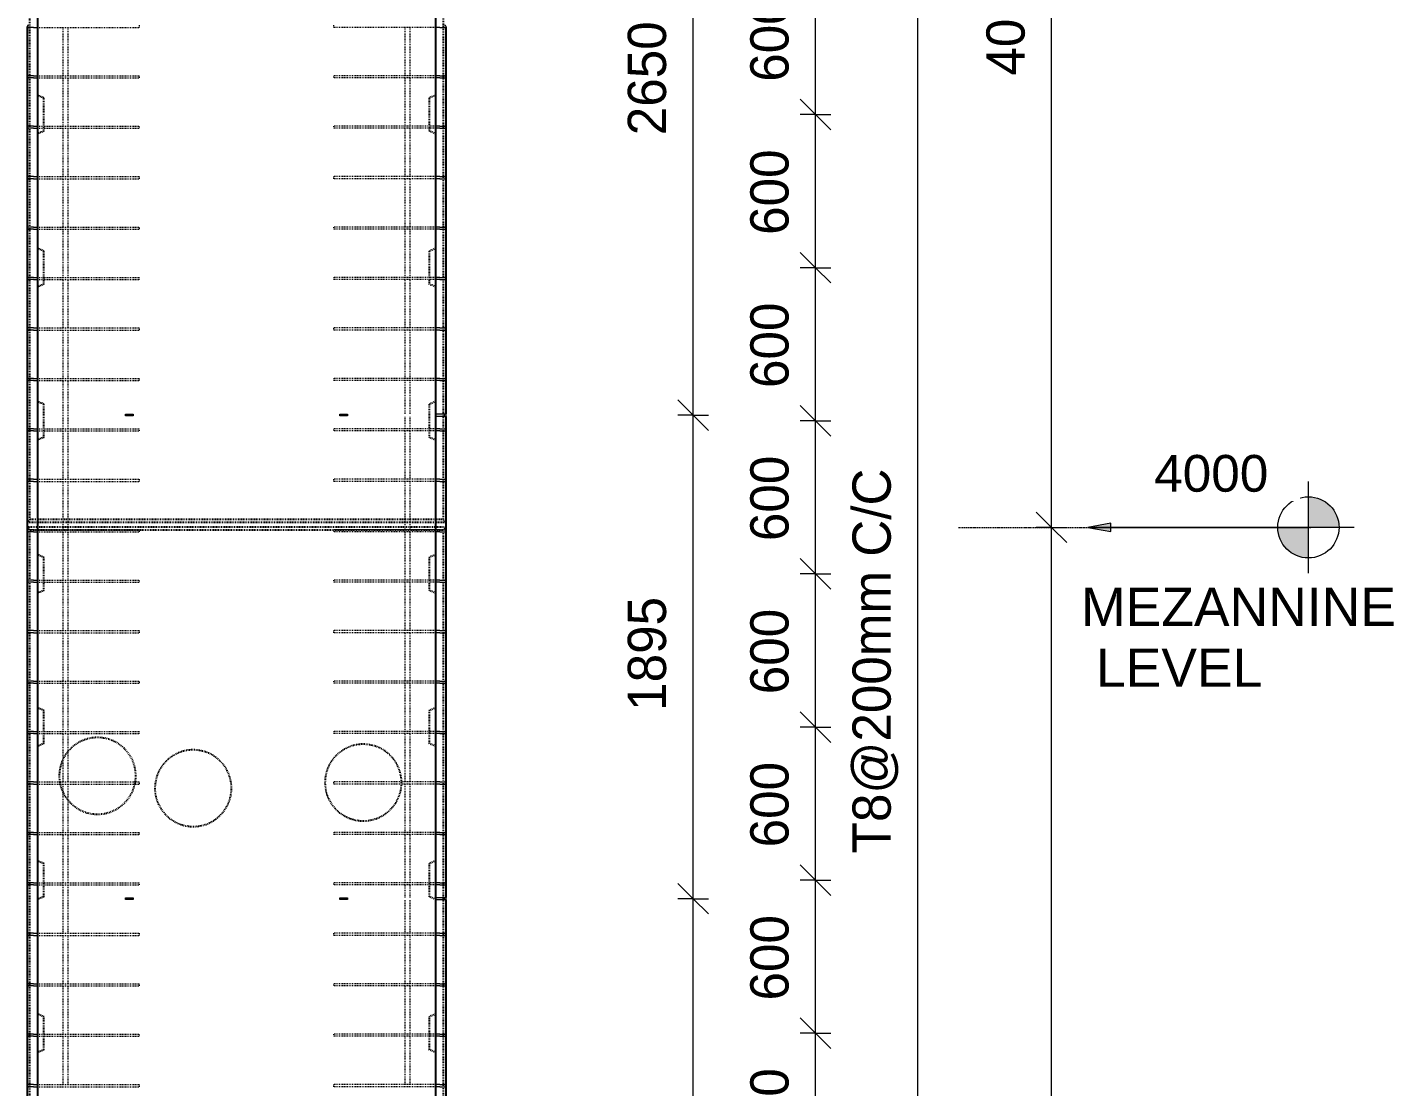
# Model space of a CAD drawing. Header units: millimetres. Extents: x -15095 to 3194, y -2416 to 13287.
# Drawn here: x -8365 to -3012, y 1468 to 5619 of the extents above; entities that cross this region are included whole.
import ezdxf

# ---------------------------------------------------------------- set-up
doc = ezdxf.new("R2010")
doc.units = ezdxf.units.MM
doc.linetypes.add('Dash', pattern=[6.36, 3.18, -3.18])
doc.linetypes.add('Hidden', pattern=[7.14, 4.76, -2.38])
for name, color, linetype, lineweight in [('A-ANNO-DIMS', 211, 'Continuous', 9), ('A-ANNO-DIMS-60', 211, 'Continuous', 9), ('A-DETL-HDLN', 90, 'Hidden', 18), ('A-GENM', 13, 'Continuous', 18), ('A-WALL', 113, 'Continuous', 25), ('A-WALL-HDLN', 110, 'Dash', 25), ('G-ANNO-DIMS', 111, 'Continuous', 9), ('G-ANNO-TEXT', 231, 'Continuous', 9), ('S-RBAR', 171, 'Continuous', 18)]:
    doc.layers.add(name, color=color, linetype=linetype, lineweight=lineweight)
doc.styles.add('Arial_1', font='arial.ttf', dxfattribs={"height": 150})
doc.styles.add('Arial_2', font='arial.ttf', dxfattribs={"height": 144})
doc.styles.add('Nirmala UI Semilight', font='NirmalaS.ttf', dxfattribs={"height": 150})
doc.dimstyles.new('Arrow_Filled_-_2_5_NI_UI', dxfattribs={"dimscale": 304.8, "dimtxt": 157.104592, "dimasz": 0.393701, "dimexe": 0.19685, "dimexo": 0.0625, "dimgap": 0.19685, "dimtad": 1, "dimdec": 0, "dimzin": 0, "dimdsep": 46, "dimtxsty": 'Nirmala UI Semilight', "dimblk1": 'OBLIQUE', "dimblk2": 'OBLIQUE', "dimsah": 1, "dimcen": 0.09, "dimazin": 0, "dimtfac": 1, "dimtdec": 4, "dimtix": 1, "dimtmove": 0, "dimatfit": 3, "dimfxl": 0.19685, "dimfxlon": 1, "dimtvp": 1, "dimtolj": 1, "dimtzin": 0, "dimarcsym": 2})

# ---------------------------------------------------------------- blocks, each defined once
blk = doc.blocks.new('RR spread anchor face based - RR-SA-1_4-160-1726851-Elevation Front')
at = {"layer": 'A-GENM'}
for p, q in [((-7980.4, 6753), (-7977.9, 6753)), ((-7980.4, 6747), (-7980.4, 6753)), ((-7977.9, 6747), (-7980.4, 6747)), ((-7977.9, 6753), (-7952.9, 6753)), ((-7977.9, 6753), (-7977.9, 6747)), ((-7952.9, 6747), (-7977.9, 6747)), ((-7952.9, 6753), (-7950.4, 6753)), ((-7952.9, 6753), (-7952.9, 6747)), ((-7950.4, 6747), (-7952.9, 6747)), ((-7950.4, 6753), (-7950.4, 6747))]:
    blk.add_line(p, q, dxfattribs=at)
blk = doc.blocks.new('RR spread anchor face based - RR-SA-2_5-200-1726821-Elevation Front')
at = {"layer": 'A-GENM'}
for p, q in [((-6765.4, 6755), (-6730.4, 6755)), ((-6730.4, 6755), (-6725.4, 6755)), ((-6730.4, 6745), (-6730.4, 6755)), ((-6725.4, 6755), (-6725.4, 6745)), ((-6730.4, 6745), (-6765.4, 6745)), ((-6725.4, 6745), (-6730.4, 6745))]:
    blk.add_line(p, q, dxfattribs=at)
blk = doc.blocks.new('DIMBLOCK58-Elevation Front')
at = {"layer": 'A-ANNO-DIMS-60'}
for p, q in [((-5757, 2205), (-5817, 2265)), ((-5757, 2205), (-5817, 2205)), ((-5757, -445), (-5757, 2205)), ((-5757, 2205), (-5697, 2145)), ((-5757, 2205), (-5697, 2205)), ((-5757, -445), (-5817, -385)), ((-5757, -445), (-5817, -445)), ((-5757, -445), (-5697, -505)), ((-5757, -445), (-5697, -445))]:
    blk.add_line(p, q, dxfattribs=at)
at = {"layer": 'A-ANNO-DIMS-60', "color": 0, "insert": (-6012.7, 651.5), "char_height": 150, "width": 548.438, "attachment_point": 1, "rotation": 90, "line_spacing_factor": 1.142579, "style": 'Nirmala UI Semilight'}
blk.add_mtext('2650', dxfattribs=at)
blk = doc.blocks.new('_Oblique')
at = {"color": 0, "linetype": 'ByBlock', "lineweight": -2}
blk.add_line((-0.5, -0.5), (0.5, 0.5), dxfattribs=at)
blk = doc.blocks.new('DIMBLOCK59-Elevation Front')
at = {"layer": 'A-ANNO-DIMS-60'}
for p, q in [((-5757, 4100), (-5817, 4160)), ((-5757, 4100), (-5817, 4100)), ((-5757, 2205), (-5757, 4100)), ((-5757, 4100), (-5697, 4040)), ((-5757, 4100), (-5697, 4100)), ((-5757, 2205), (-5817, 2265)), ((-5757, 2205), (-5817, 2205)), ((-5757, 2205), (-5697, 2145)), ((-5757, 2205), (-5697, 2205))]:
    blk.add_line(p, q, dxfattribs=at)
at = {"layer": 'A-ANNO-DIMS-60', "color": 0, "insert": (-6012.7, 2941.1), "char_height": 150, "width": 507.305, "attachment_point": 1, "rotation": 90, "line_spacing_factor": 1.142579, "style": 'Nirmala UI Semilight'}
blk.add_mtext('1895', dxfattribs=at)
blk = doc.blocks.new('DIMBLOCK60-Elevation Front')
at = {"layer": 'A-ANNO-DIMS-60'}
for p, q in [((-5757, 6750), (-5817, 6810)), ((-5757, 6750), (-5817, 6750)), ((-5757, 4100), (-5757, 6750)), ((-5757, 6750), (-5697, 6690)), ((-5757, 6750), (-5697, 6750)), ((-5757, 4100), (-5817, 4160)), ((-5757, 4100), (-5817, 4100)), ((-5757, 4100), (-5697, 4040)), ((-5757, 4100), (-5697, 4100))]:
    blk.add_line(p, q, dxfattribs=at)
at = {"layer": 'A-ANNO-DIMS-60', "color": 0, "insert": (-6012.7, 5196.5), "char_height": 150, "width": 548.438, "attachment_point": 1, "rotation": 90, "line_spacing_factor": 1.142579, "style": 'Nirmala UI Semilight'}
blk.add_mtext('2650', dxfattribs=at)
blk = doc.blocks.new('DIMBLOCK67-Elevation Front')
at = {"layer": 'A-ANNO-DIMS-60'}
for p, q in [((-5277, 1677.5), (-5337, 1737.5)), ((-5277, 1677.5), (-5337, 1677.5)), ((-5277, 1077.5), (-5277, 1677.5)), ((-5277, 1677.5), (-5217, 1617.5)), ((-5277, 1677.5), (-5217, 1677.5)), ((-5277, 1077.5), (-5337, 1137.5)), ((-5277, 1077.5), (-5337, 1077.5)), ((-5277, 1077.5), (-5217, 1017.5)), ((-5277, 1077.5), (-5217, 1077.5))]:
    blk.add_line(p, q, dxfattribs=at)
at = {"layer": 'A-ANNO-DIMS-60', "color": 0, "insert": (-5532.7, 1206.1), "char_height": 150, "width": 411.328, "attachment_point": 1, "rotation": 90, "line_spacing_factor": 1.142579, "style": 'Nirmala UI Semilight'}
blk.add_mtext('600', dxfattribs=at)
blk = doc.blocks.new('DIMBLOCK68-Elevation Front')
at = {"layer": 'A-ANNO-DIMS-60'}
for p, q in [((-5277, 2277.5), (-5337, 2337.5)), ((-5277, 2277.5), (-5337, 2277.5)), ((-5277, 1677.5), (-5277, 2277.5)), ((-5277, 2277.5), (-5217, 2217.5)), ((-5277, 2277.5), (-5217, 2277.5)), ((-5277, 1677.5), (-5337, 1737.5)), ((-5277, 1677.5), (-5337, 1677.5)), ((-5277, 1677.5), (-5217, 1617.5)), ((-5277, 1677.5), (-5217, 1677.5))]:
    blk.add_line(p, q, dxfattribs=at)
at = {"layer": 'A-ANNO-DIMS-60', "color": 0, "insert": (-5532.7, 1806.1), "char_height": 150, "width": 411.328, "attachment_point": 1, "rotation": 90, "line_spacing_factor": 1.142579, "style": 'Nirmala UI Semilight'}
blk.add_mtext('600', dxfattribs=at)
blk = doc.blocks.new('DIMBLOCK69-Elevation Front')
at = {"layer": 'A-ANNO-DIMS-60'}
for p, q in [((-5277, 2877.5), (-5337, 2937.5)), ((-5277, 2877.5), (-5337, 2877.5)), ((-5277, 2277.5), (-5277, 2877.5)), ((-5277, 2877.5), (-5217, 2817.5)), ((-5277, 2877.5), (-5217, 2877.5)), ((-5277, 2277.5), (-5337, 2337.5)), ((-5277, 2277.5), (-5337, 2277.5)), ((-5277, 2277.5), (-5217, 2217.5)), ((-5277, 2277.5), (-5217, 2277.5))]:
    blk.add_line(p, q, dxfattribs=at)
at = {"layer": 'A-ANNO-DIMS-60', "color": 0, "insert": (-5532.7, 2406.1), "char_height": 150, "width": 411.328, "attachment_point": 1, "rotation": 90, "line_spacing_factor": 1.142579, "style": 'Nirmala UI Semilight'}
blk.add_mtext('600', dxfattribs=at)
blk = doc.blocks.new('DIMBLOCK70-Elevation Front')
at = {"layer": 'A-ANNO-DIMS-60'}
for p, q in [((-5277, 3477.5), (-5337, 3537.5)), ((-5277, 3477.5), (-5337, 3477.5)), ((-5277, 2877.5), (-5277, 3477.5)), ((-5277, 3477.5), (-5217, 3417.5)), ((-5277, 3477.5), (-5217, 3477.5)), ((-5277, 2877.5), (-5337, 2937.5)), ((-5277, 2877.5), (-5337, 2877.5)), ((-5277, 2877.5), (-5217, 2817.5)), ((-5277, 2877.5), (-5217, 2877.5))]:
    blk.add_line(p, q, dxfattribs=at)
at = {"layer": 'A-ANNO-DIMS-60', "color": 0, "insert": (-5532.7, 3006.1), "char_height": 150, "width": 411.328, "attachment_point": 1, "rotation": 90, "line_spacing_factor": 1.142579, "style": 'Nirmala UI Semilight'}
blk.add_mtext('600', dxfattribs=at)
blk = doc.blocks.new('DIMBLOCK71-Elevation Front')
at = {"layer": 'A-ANNO-DIMS-60'}
for p, q in [((-5277, 4077.5), (-5337, 4137.5)), ((-5277, 4077.5), (-5337, 4077.5)), ((-5277, 3477.5), (-5277, 4077.5)), ((-5277, 4077.5), (-5217, 4017.5)), ((-5277, 4077.5), (-5217, 4077.5)), ((-5277, 3477.5), (-5337, 3537.5)), ((-5277, 3477.5), (-5337, 3477.5)), ((-5277, 3477.5), (-5217, 3417.5)), ((-5277, 3477.5), (-5217, 3477.5))]:
    blk.add_line(p, q, dxfattribs=at)
at = {"layer": 'A-ANNO-DIMS-60', "color": 0, "insert": (-5532.7, 3606.1), "char_height": 150, "width": 411.328, "attachment_point": 1, "rotation": 90, "line_spacing_factor": 1.142579, "style": 'Nirmala UI Semilight'}
blk.add_mtext('600', dxfattribs=at)
blk = doc.blocks.new('DIMBLOCK72-Elevation Front')
at = {"layer": 'A-ANNO-DIMS-60'}
for p, q in [((-5277, 4677.5), (-5337, 4737.5)), ((-5277, 4677.5), (-5337, 4677.5)), ((-5277, 4077.5), (-5277, 4677.5)), ((-5277, 4677.5), (-5217, 4617.5)), ((-5277, 4677.5), (-5217, 4677.5)), ((-5277, 4077.5), (-5337, 4137.5)), ((-5277, 4077.5), (-5337, 4077.5)), ((-5277, 4077.5), (-5217, 4017.5)), ((-5277, 4077.5), (-5217, 4077.5))]:
    blk.add_line(p, q, dxfattribs=at)
at = {"layer": 'A-ANNO-DIMS-60', "color": 0, "insert": (-5532.7, 4206.1), "char_height": 150, "width": 411.328, "attachment_point": 1, "rotation": 90, "line_spacing_factor": 1.142579, "style": 'Nirmala UI Semilight'}
blk.add_mtext('600', dxfattribs=at)
blk = doc.blocks.new('DIMBLOCK73-Elevation Front')
at = {"layer": 'A-ANNO-DIMS-60'}
for p, q in [((-5277, 5277.5), (-5337, 5337.5)), ((-5277, 5277.5), (-5337, 5277.5)), ((-5277, 4677.5), (-5277, 5277.5)), ((-5277, 5277.5), (-5217, 5217.5)), ((-5277, 5277.5), (-5217, 5277.5)), ((-5277, 4677.5), (-5337, 4737.5)), ((-5277, 4677.5), (-5337, 4677.5)), ((-5277, 4677.5), (-5217, 4617.5)), ((-5277, 4677.5), (-5217, 4677.5))]:
    blk.add_line(p, q, dxfattribs=at)
at = {"layer": 'A-ANNO-DIMS-60', "color": 0, "insert": (-5532.7, 4806.1), "char_height": 150, "width": 411.328, "attachment_point": 1, "rotation": 90, "line_spacing_factor": 1.142579, "style": 'Nirmala UI Semilight'}
blk.add_mtext('600', dxfattribs=at)
blk = doc.blocks.new('DIMBLOCK74-Elevation Front')
at = {"layer": 'A-ANNO-DIMS-60'}
for p, q in [((-5277, 5877.5), (-5337, 5937.5)), ((-5277, 5877.5), (-5337, 5877.5)), ((-5277, 5277.5), (-5277, 5877.5)), ((-5277, 5877.5), (-5217, 5817.5)), ((-5277, 5877.5), (-5217, 5877.5)), ((-5277, 5277.5), (-5337, 5337.5)), ((-5277, 5277.5), (-5337, 5277.5)), ((-5277, 5277.5), (-5217, 5217.5)), ((-5277, 5277.5), (-5217, 5277.5))]:
    blk.add_line(p, q, dxfattribs=at)
at = {"layer": 'A-ANNO-DIMS-60', "color": 0, "insert": (-5532.7, 5406.1), "char_height": 150, "width": 411.328, "attachment_point": 1, "rotation": 90, "line_spacing_factor": 1.142579, "style": 'Nirmala UI Semilight'}
blk.add_mtext('600', dxfattribs=at)
blk = doc.blocks.new('DIMBLOCK80-Elevation Front')
at = {"layer": 'A-ANNO-DIMS-60'}
for p, q in [((-4876.6, 7600), (-4936.6, 7660)), ((-4876.6, 7600), (-4936.6, 7600)), ((-4876.6, -1295), (-4876.6, 7600)), ((-4876.6, 7600), (-4816.6, 7540)), ((-4876.6, 7600), (-4816.6, 7600)), ((-4876.6, -1295), (-4936.6, -1235)), ((-4876.6, -1295), (-4936.6, -1295)), ((-4876.6, -1295), (-4816.6, -1355)), ((-4876.6, -1295), (-4816.6, -1295))]:
    blk.add_line(p, q, dxfattribs=at)
at = {"layer": 'A-ANNO-DIMS-60', "color": 0, "insert": (-5132.3, 2382.7), "char_height": 150, "width": 1847.55, "attachment_point": 1, "rotation": 90, "line_spacing_factor": 1.142579, "style": 'Nirmala UI Semilight'}
blk.add_mtext('T8@200mm C/C', dxfattribs=at)
blk = doc.blocks.new('Spot Elevations - M_Spot Elevation - Target Filled-10609-Elevation Front')
at = {"layer": 'G-ANNO-DIMS'}
h = blk.add_hatch(color=256, dxfattribs=at)
edge = h.paths.add_edge_path()
edge.add_line((-3510.2, -1540), (-3390.2, -1540))
edge.add_arc((-3510.2, -1540), 120, 0, 90)
edge.add_line((-3510.2, -1420), (-3510.2, -1540))
h = blk.add_hatch(color=256, dxfattribs=at)
edge = h.paths.add_edge_path()
edge.add_line((-3510.2, -1540), (-3630.2, -1540))
edge.add_arc((-3510.2, -1540), 120, 180, 270)
edge.add_line((-3510.2, -1660), (-3510.2, -1540))
for p, q in [((-3510.2, -1720), (-3510.2, -1360)), ((-3330.2, -1540), (-4350.2, -1540))]:
    blk.add_line(p, q, dxfattribs=at)
blk.add_circle((-3510.2, -1540), 120, dxfattribs=at)
blk = doc.blocks.new('DIMBLOCK87-Elevation Front')
at = {"layer": 'A-ANNO-DIMS-60'}
for p, q in [((-4351.9, 3660), (-4411.9, 3720)), ((-4351.9, 3660), (-4411.9, 3660)), ((-4351.9, -1395), (-4351.9, 3660)), ((-4351.9, 3660), (-4291.9, 3600)), ((-4351.9, 3660), (-4291.9, 3660)), ((-4351.9, -1395), (-4411.9, -1335)), ((-4351.9, -1395), (-4411.9, -1395)), ((-4351.9, -1395), (-4291.9, -1455)), ((-4351.9, -1395), (-4291.9, -1395))]:
    blk.add_line(p, q, dxfattribs=at)
at = {"layer": 'A-ANNO-DIMS-60', "color": 0, "insert": (-4607.6, 904), "char_height": 150, "width": 548.438, "attachment_point": 1, "rotation": 90, "line_spacing_factor": 1.142579, "style": 'Nirmala UI Semilight'}
blk.add_mtext('5055', dxfattribs=at)
blk = doc.blocks.new('DIMBLOCK88-Elevation Front')
at = {"layer": 'A-ANNO-DIMS-60'}
for p, q in [((-4351.9, 7660), (-4411.9, 7720)), ((-4351.9, 7660), (-4411.9, 7660)), ((-4351.9, 3660), (-4351.9, 7660)), ((-4351.9, 7660), (-4291.9, 7600)), ((-4351.9, 7660), (-4291.9, 7660)), ((-4351.9, 3660), (-4411.9, 3720)), ((-4351.9, 3660), (-4411.9, 3660)), ((-4351.9, 3660), (-4291.9, 3600)), ((-4351.9, 3660), (-4291.9, 3660))]:
    blk.add_line(p, q, dxfattribs=at)
at = {"layer": 'A-ANNO-DIMS-60', "color": 0, "insert": (-4607.6, 5430.1), "char_height": 150, "width": 551.866, "attachment_point": 1, "rotation": 90, "line_spacing_factor": 1.142579, "style": 'Nirmala UI Semilight'}
blk.add_mtext('4000', dxfattribs=at)

msp = doc.modelspace()

# ---------------------------------------------------------------- hatches: boundary and pattern name
at = {"layer": 'G-ANNO-DIMS'}
msp.add_hatch(color=256, dxfattribs=at).paths.add_polyline_path([(-4209.6, 3660), (-4119.6, 3644.1), (-4119.6, 3675.9)])

# ---------------------------------------------------------------- linework, layer by layer
at = {"layer": 'A-DETL-HDLN'}
msp.add_line((-4716.6, 3660), (-3336.6, 3660), dxfattribs=at)
at = {"layer": 'A-WALL'}
for p, q in [((-8325.4, 7060), (-8325.4, -1395)), ((-6765.4, -1395), (-6765.4, 7060)), ((-8365.4, 5426), (-8365.4, 5623)), ((-6725.4, 5623), (-6725.4, 5426)), ((-8365.4, 5228.4), (-8365.4, 5425.3)), ((-6725.4, 5425.3), (-6725.4, 5228.4)), ((-8365.4, 5030.7), (-8365.4, 5227.6)), ((-6725.4, 5227.6), (-6725.4, 5030.7)), ((-8365.4, 4833), (-8365.4, 5030)), ((-6725.4, 5030), (-6725.4, 4833)), ((-8365.4, 4635.4), (-8365.4, 4832.3)), ((-6725.4, 4832.3), (-6725.4, 4635.4)), ((-8365.4, 4437.7), (-8365.4, 4634.6)), ((-6725.4, 4634.6), (-6725.4, 4437.7)), ((-8365.4, 4240), (-8365.4, 4437)), ((-6725.4, 4437), (-6725.4, 4240)), ((-8365.4, 4042.4), (-8365.4, 4239.3)), ((-6725.4, 4239.3), (-6725.4, 4105)), ((-6725.4, 4095), (-6725.4, 4042.4)), ((-8365.4, 3844.7), (-8365.4, 4041.6)), ((-6725.4, 4041.6), (-6725.4, 3844.7)), ((-8365.4, 3647), (-8365.4, 3844)), ((-6725.4, 3844), (-6725.4, 3647)), ((-8365.4, 3449.4), (-8365.4, 3646.3)), ((-6725.4, 3646.3), (-6725.4, 3449.4)), ((-8365.4, 3251.7), (-8365.4, 3448.6)), ((-6725.4, 3448.6), (-6725.4, 3251.7)), ((-8365.4, 3054), (-8365.4, 3251)), ((-6725.4, 3251), (-6725.4, 3054)), ((-8365.4, 2856.4), (-8365.4, 3053.3)), ((-6725.4, 3053.3), (-6725.4, 2856.4)), ((-8365.4, 2658.7), (-8365.4, 2855.6)), ((-6725.4, 2855.6), (-6725.4, 2658.7)), ((-8365.4, 2461), (-8365.4, 2658)), ((-6725.4, 2658), (-6725.4, 2461)), ((-8365.4, 2263.4), (-8365.4, 2460.3)), ((-6725.4, 2460.3), (-6725.4, 2263.4)), ((-8365.4, 2065.7), (-8365.4, 2262.6)), ((-6725.4, 2262.6), (-6725.4, 2210)), ((-6725.4, 2200), (-6725.4, 2065.7)), ((-8365.4, 1868), (-8365.4, 2065)), ((-6725.4, 2065), (-6725.4, 1868)), ((-8365.4, 1670.4), (-8365.4, 1867.3)), ((-6725.4, 1867.3), (-6725.4, 1670.4)), ((-8365.4, 1472.7), (-8365.4, 1669.6)), ((-6725.4, 1669.6), (-6725.4, 1472.7)), ((-8365.4, 1275), (-8365.4, 1472)), ((-6725.4, 1472), (-6725.4, 1275))]:
    msp.add_line(p, q, dxfattribs=at)
at = {"layer": 'A-WALL-HDLN'}
for p, q in [((-8355.4, 3690.4), (-8355.4, 7660)), ((-6735.4, 7660), (-6735.4, 3690.4)), ((-8300.4, 5342.5), (-8325.4, 5352.5)), ((-8300.4, 5212.5), (-8300.4, 5342.5)), ((-6765.4, 5352.5), (-6790.4, 5342.5)), ((-6790.4, 5342.5), (-6790.4, 5212.5)), ((-8300.4, 5212.5), (-8325.4, 5202.5)), ((-6765.4, 5202.5), (-6790.4, 5212.5)), ((-8300.4, 4742.5), (-8325.4, 4752.5)), ((-8300.4, 4612.5), (-8300.4, 4742.5)), ((-6765.4, 4752.5), (-6790.4, 4742.5)), ((-6790.4, 4742.5), (-6790.4, 4612.5)), ((-8300.4, 4612.5), (-8325.4, 4602.5)), ((-6765.4, 4602.5), (-6790.4, 4612.5)), ((-8300.4, 4142.5), (-8325.4, 4152.5)), ((-8300.4, 4012.5), (-8300.4, 4142.5)), ((-6765.4, 4152.5), (-6790.4, 4142.5)), ((-6790.4, 4142.5), (-6790.4, 4012.5)), ((-8300.4, 4012.5), (-8325.4, 4002.5)), ((-6765.4, 4002.5), (-6790.4, 4012.5)), ((-8365.4, 3680.4), (-8355.4, 3690.4)), ((-8365.4, 3680.4), (-6725.4, 3680.4)), ((-8355.4, 3650.4), (-8365.4, 3660.4)), ((-6725.4, 3660.4), (-8365.4, 3660.4)), ((-6735.4, 3690.4), (-8355.4, 3690.4)), ((-8355.4, -1395), (-8355.4, 3650.4)), ((-8355.4, 3650.4), (-6735.4, 3650.4)), ((-6735.4, 3690.4), (-6725.4, 3680.4)), ((-6725.4, 3660.4), (-6735.4, 3650.4)), ((-6735.4, 3650.4), (-6735.4, -1395)), ((-8300.4, 3542.5), (-8325.4, 3552.5)), ((-8300.4, 3412.5), (-8300.4, 3542.5)), ((-6765.4, 3552.5), (-6790.4, 3542.5)), ((-6790.4, 3542.5), (-6790.4, 3412.5)), ((-8300.4, 3412.5), (-8325.4, 3402.5)), ((-6765.4, 3402.5), (-6790.4, 3412.5)), ((-8300.4, 2942.5), (-8325.4, 2952.5)), ((-6765.4, 2952.5), (-6790.4, 2942.5)), ((-8300.4, 2812.5), (-8300.4, 2942.5)), ((-6790.4, 2942.5), (-6790.4, 2812.5)), ((-8300.4, 2812.5), (-8325.4, 2802.5)), ((-6765.4, 2802.5), (-6790.4, 2812.5)), ((-8300.4, 2342.5), (-8325.4, 2352.5)), ((-8300.4, 2212.5), (-8300.4, 2342.5)), ((-6765.4, 2352.5), (-6790.4, 2342.5)), ((-6790.4, 2342.5), (-6790.4, 2212.5)), ((-8300.4, 2212.5), (-8325.4, 2202.5)), ((-6765.4, 2202.5), (-6790.4, 2212.5)), ((-8300.4, 1742.5), (-8325.4, 1752.5)), ((-8300.4, 1612.5), (-8300.4, 1742.5)), ((-6765.4, 1752.5), (-6790.4, 1742.5)), ((-6790.4, 1742.5), (-6790.4, 1612.5)), ((-8300.4, 1612.5), (-8325.4, 1602.5)), ((-6765.4, 1602.5), (-6790.4, 1612.5))]:
    msp.add_line(p, q, dxfattribs=at)
for centre, start, end in [((-8090.4, 2686.3), 0, 155.1163), ((-7715.4, 2637.8), 0, 180), ((-7049.1, 2660), 0, 180), ((-8090.4, 2686.3), 155.2156, 180), ((-8090.4, 2686.3), 180, 204.7844), ((-8090.4, 2686.3), 204.8837, 0), ((-7715.4, 2637.8), 180, 0), ((-7049.1, 2660), 180, 0)]:
    msp.add_arc(centre, 150, start, end, dxfattribs=at)
at = {"layer": 'G-ANNO-DIMS'}
for p, q in [((-4119.6, 3675.9), (-4209.6, 3660)), ((-4209.6, 3660), (-4119.6, 3644.1)), ((-4209.6, 3660), (-3869.7, 3660)), ((-4119.6, 3644.1), (-4119.6, 3675.9)), ((-3869.7, 3660), (-3345.9, 3660))]:
    msp.add_line(p, q, dxfattribs=at)
at = {"layer": 'S-RBAR', "linetype": 'Dash'}
for p, q in [((-7925.4, 5619.3), (-7925.4, 5627.3)), ((-7165.4, 5627.3), (-7165.4, 5619.3)), ((-8325.4, 5619.3), (-7925.4, 5619.3)), ((-8225.4, 5429.7), (-8225.4, 5619.3)), ((-8205.4, 5429.7), (-8205.4, 5619.3)), ((-6765.5, 5619.3), (-7165.4, 5619.3)), ((-6885.4, 5429.7), (-6885.4, 5619.3)), ((-6865.4, 5429.7), (-6865.4, 5619.3)), ((-8325.4, 5429.7), (-7925.4, 5429.7)), ((-8325.4, 5421.7), (-7925.4, 5421.7)), ((-8225.4, 5232), (-8225.4, 5421.7)), ((-8205.4, 5232), (-8205.4, 5421.7)), ((-7925.4, 5421.7), (-7925.4, 5429.7)), ((-6765.5, 5429.7), (-7165.4, 5429.7)), ((-7165.4, 5429.7), (-7165.4, 5421.7)), ((-6765.5, 5421.7), (-7165.4, 5421.7)), ((-6885.4, 5232), (-6885.4, 5421.7)), ((-6865.4, 5232), (-6865.4, 5421.7)), ((-8325.4, 5232), (-7925.4, 5232)), ((-8325.4, 5224), (-7925.4, 5224)), ((-8225.4, 5034.3), (-8225.4, 5224)), ((-8205.4, 5034.3), (-8205.4, 5224)), ((-7925.4, 5224), (-7925.4, 5232)), ((-6765.5, 5232), (-7165.4, 5232)), ((-7165.4, 5232), (-7165.4, 5224)), ((-6765.5, 5224), (-7165.4, 5224)), ((-6885.4, 5034.3), (-6885.4, 5224)), ((-6865.4, 5034.3), (-6865.4, 5224)), ((-8325.4, 5034.3), (-7925.4, 5034.3)), ((-7925.4, 5026.3), (-7925.4, 5034.3)), ((-6765.5, 5034.3), (-7165.4, 5034.3)), ((-7165.4, 5034.3), (-7165.4, 5026.3)), ((-8325.4, 5026.3), (-7925.4, 5026.3)), ((-8225.4, 4836.7), (-8225.4, 5026.3)), ((-8205.4, 4836.7), (-8205.4, 5026.3)), ((-6765.5, 5026.3), (-7165.4, 5026.3)), ((-6885.4, 4836.7), (-6885.4, 5026.3)), ((-6865.4, 4836.7), (-6865.4, 5026.3)), ((-8325.4, 4836.7), (-7925.4, 4836.7)), ((-8325.4, 4828.7), (-7925.4, 4828.7)), ((-8225.4, 4639), (-8225.4, 4828.7)), ((-8205.4, 4639), (-8205.4, 4828.7)), ((-7925.4, 4828.7), (-7925.4, 4836.7)), ((-6765.5, 4836.7), (-7165.4, 4836.7)), ((-7165.4, 4836.7), (-7165.4, 4828.7)), ((-6765.5, 4828.7), (-7165.4, 4828.7)), ((-6885.4, 4639), (-6885.4, 4828.7)), ((-6865.4, 4639), (-6865.4, 4828.7)), ((-8325.4, 4639), (-7925.4, 4639)), ((-8325.4, 4631), (-7925.4, 4631)), ((-8225.4, 4441.3), (-8225.4, 4631)), ((-8205.4, 4441.3), (-8205.4, 4631)), ((-7925.4, 4631), (-7925.4, 4639)), ((-6765.5, 4639), (-7165.4, 4639)), ((-7165.4, 4639), (-7165.4, 4631)), ((-6765.5, 4631), (-7165.4, 4631)), ((-6885.4, 4441.3), (-6885.4, 4631)), ((-6865.4, 4441.3), (-6865.4, 4631)), ((-8325.4, 4441.3), (-7925.4, 4441.3)), ((-8325.4, 4433.3), (-7925.4, 4433.3)), ((-8225.4, 4243.7), (-8225.4, 4433.3)), ((-8205.4, 4243.7), (-8205.4, 4433.3)), ((-7925.4, 4433.3), (-7925.4, 4441.3)), ((-6765.5, 4441.3), (-7165.4, 4441.3)), ((-7165.4, 4441.3), (-7165.4, 4433.3)), ((-6765.5, 4433.3), (-7165.4, 4433.3)), ((-6885.4, 4243.7), (-6885.4, 4433.3)), ((-6865.4, 4243.7), (-6865.4, 4433.3)), ((-8325.4, 4243.7), (-7925.4, 4243.7)), ((-8325.4, 4235.7), (-7925.4, 4235.7)), ((-8225.4, 4046), (-8225.4, 4235.7)), ((-8205.4, 4046), (-8205.4, 4235.7)), ((-7925.4, 4235.7), (-7925.4, 4243.7)), ((-6765.5, 4243.7), (-7165.4, 4243.7)), ((-7165.4, 4243.7), (-7165.4, 4235.7)), ((-6765.5, 4235.7), (-7165.4, 4235.7)), ((-6885.4, 4105), (-6885.4, 4235.7)), ((-6865.4, 4105), (-6865.4, 4235.7)), ((-6885.4, 4046), (-6885.4, 4095)), ((-6865.4, 4046), (-6865.4, 4095)), ((-8325.4, 4046), (-7925.4, 4046)), ((-8325.4, 4038), (-7925.4, 4038)), ((-8225.4, 3848.3), (-8225.4, 4038)), ((-8205.4, 3848.3), (-8205.4, 4038)), ((-7925.4, 4038), (-7925.4, 4046)), ((-6765.5, 4046), (-7165.4, 4046)), ((-7165.4, 4046), (-7165.4, 4038)), ((-6765.5, 4038), (-7165.4, 4038)), ((-6885.4, 3848.3), (-6885.4, 4038)), ((-6865.4, 3848.3), (-6865.4, 4038)), ((-8325.4, 3848.3), (-7925.4, 3848.3)), ((-8325.4, 3840.3), (-7925.4, 3840.3)), ((-8225.4, 3650.7), (-8225.4, 3840.3)), ((-8205.4, 3650.7), (-8205.4, 3840.3)), ((-7925.4, 3840.3), (-7925.4, 3848.3)), ((-6765.5, 3848.3), (-7165.4, 3848.3)), ((-7165.4, 3848.3), (-7165.4, 3840.3)), ((-6765.5, 3840.3), (-7165.4, 3840.3)), ((-6885.4, 3650.7), (-6885.4, 3840.3)), ((-6865.4, 3650.7), (-6865.4, 3840.3)), ((-8325.4, 3650.7), (-7925.4, 3650.7)), ((-8325.4, 3642.7), (-7925.4, 3642.7)), ((-8225.4, 3453), (-8225.4, 3642.7)), ((-8205.4, 3453), (-8205.4, 3642.7)), ((-7925.4, 3642.7), (-7925.4, 3650.7)), ((-6765.5, 3650.7), (-7165.4, 3650.7)), ((-7165.4, 3650.7), (-7165.4, 3642.7)), ((-6765.5, 3642.7), (-7165.4, 3642.7)), ((-6885.4, 3453), (-6885.4, 3642.7)), ((-6865.4, 3453), (-6865.4, 3642.7)), ((-8325.4, 3453), (-7925.4, 3453)), ((-8325.4, 3445), (-7925.4, 3445)), ((-8225.4, 3255.3), (-8225.4, 3445)), ((-8205.4, 3255.3), (-8205.4, 3445)), ((-7925.4, 3445), (-7925.4, 3453)), ((-6765.5, 3453), (-7165.4, 3453)), ((-7165.4, 3453), (-7165.4, 3445)), ((-6765.5, 3445), (-7165.4, 3445)), ((-6885.4, 3255.3), (-6885.4, 3445)), ((-6865.4, 3255.3), (-6865.4, 3445)), ((-8325.4, 3255.3), (-7925.4, 3255.3)), ((-8325.4, 3247.3), (-7925.4, 3247.3)), ((-8225.4, 3057.7), (-8225.4, 3247.3)), ((-8205.4, 3057.7), (-8205.4, 3247.3)), ((-7925.4, 3247.3), (-7925.4, 3255.3)), ((-6765.5, 3255.3), (-7165.4, 3255.3)), ((-7165.4, 3255.3), (-7165.4, 3247.3)), ((-6765.5, 3247.3), (-7165.4, 3247.3)), ((-6885.4, 3057.7), (-6885.4, 3247.3)), ((-6865.4, 3057.7), (-6865.4, 3247.3)), ((-8325.4, 3057.7), (-7925.4, 3057.7)), ((-7925.4, 3049.7), (-7925.4, 3057.7)), ((-6765.5, 3057.7), (-7165.4, 3057.7)), ((-7165.4, 3057.7), (-7165.4, 3049.7)), ((-8325.4, 3049.7), (-7925.4, 3049.7)), ((-8225.4, 2860), (-8225.4, 3049.7)), ((-8205.4, 2860), (-8205.4, 3049.7)), ((-6765.5, 3049.7), (-7165.4, 3049.7)), ((-6885.4, 2860), (-6885.4, 3049.7)), ((-6865.4, 2860), (-6865.4, 3049.7)), ((-8325.4, 2860), (-7925.4, 2860)), ((-8325.4, 2852), (-7925.4, 2852)), ((-8225.4, 2662.3), (-8225.4, 2852)), ((-8205.4, 2662.3), (-8205.4, 2852)), ((-7925.4, 2852), (-7925.4, 2860)), ((-6765.5, 2860), (-7165.4, 2860)), ((-7165.4, 2860), (-7165.4, 2852)), ((-6765.5, 2852), (-7165.4, 2852)), ((-6885.4, 2662.3), (-6885.4, 2852)), ((-6865.4, 2662.3), (-6865.4, 2852)), ((-8325.4, 2662.3), (-7925.4, 2662.3)), ((-8325.4, 2654.3), (-7925.4, 2654.3)), ((-8225.4, 2464.7), (-8225.4, 2654.3)), ((-8205.4, 2464.7), (-8205.4, 2654.3)), ((-7925.4, 2654.3), (-7925.4, 2662.3)), ((-6765.5, 2662.3), (-7165.4, 2662.3)), ((-7165.4, 2662.3), (-7165.4, 2654.3)), ((-6765.5, 2654.3), (-7165.4, 2654.3)), ((-6885.4, 2464.7), (-6885.4, 2654.3)), ((-6865.4, 2464.7), (-6865.4, 2654.3)), ((-8325.4, 2464.7), (-7925.4, 2464.7)), ((-7925.4, 2456.7), (-7925.4, 2464.7)), ((-6765.5, 2464.7), (-7165.4, 2464.7)), ((-7165.4, 2464.7), (-7165.4, 2456.7)), ((-8325.4, 2456.7), (-7925.4, 2456.7)), ((-8225.4, 2267), (-8225.4, 2456.7)), ((-8205.4, 2267), (-8205.4, 2456.7)), ((-6765.5, 2456.7), (-7165.4, 2456.7)), ((-6885.4, 2267), (-6885.4, 2456.7)), ((-6865.4, 2267), (-6865.4, 2456.7)), ((-8325.4, 2267), (-7925.4, 2267)), ((-8325.4, 2259), (-7925.4, 2259)), ((-8225.4, 2069.3), (-8225.4, 2259)), ((-8205.4, 2069.3), (-8205.4, 2259)), ((-7925.4, 2259), (-7925.4, 2267)), ((-6765.5, 2267), (-7165.4, 2267)), ((-7165.4, 2267), (-7165.4, 2259)), ((-6765.5, 2259), (-7165.4, 2259)), ((-6885.4, 2210), (-6885.4, 2259)), ((-6865.4, 2210), (-6865.4, 2259)), ((-6885.4, 2069.3), (-6885.4, 2200)), ((-6865.4, 2069.3), (-6865.4, 2200)), ((-8325.4, 2069.3), (-7925.4, 2069.3)), ((-8325.4, 2061.3), (-7925.4, 2061.3)), ((-8225.4, 1871.7), (-8225.4, 2061.3)), ((-8205.4, 1871.7), (-8205.4, 2061.3)), ((-7925.4, 2061.3), (-7925.4, 2069.3)), ((-6765.5, 2069.3), (-7165.4, 2069.3)), ((-7165.4, 2069.3), (-7165.4, 2061.3)), ((-6765.5, 2061.3), (-7165.4, 2061.3)), ((-6885.4, 1871.7), (-6885.4, 2061.3)), ((-6865.4, 1871.7), (-6865.4, 2061.3)), ((-8325.4, 1871.7), (-7925.4, 1871.7)), ((-8325.4, 1863.7), (-7925.4, 1863.7)), ((-8225.4, 1674), (-8225.4, 1863.7)), ((-8205.4, 1674), (-8205.4, 1863.7)), ((-7925.4, 1863.7), (-7925.4, 1871.7)), ((-6765.5, 1871.7), (-7165.4, 1871.7)), ((-7165.4, 1871.7), (-7165.4, 1863.7)), ((-6765.5, 1863.7), (-7165.4, 1863.7)), ((-6885.4, 1674), (-6885.4, 1863.7)), ((-6865.4, 1674), (-6865.4, 1863.7)), ((-8325.4, 1674), (-7925.4, 1674)), ((-8325.4, 1666), (-7925.4, 1666)), ((-8225.4, 1476.3), (-8225.4, 1666)), ((-8205.4, 1476.3), (-8205.4, 1666)), ((-7925.4, 1666), (-7925.4, 1674)), ((-6765.5, 1674), (-7165.4, 1674)), ((-7165.4, 1674), (-7165.4, 1666)), ((-6765.5, 1666), (-7165.4, 1666)), ((-6885.4, 1476.3), (-6885.4, 1666)), ((-6865.4, 1476.3), (-6865.4, 1666)), ((-8325.4, 1476.3), (-7925.4, 1476.3)), ((-8325.4, 1468.3), (-7925.4, 1468.3)), ((-7925.4, 1468.3), (-7925.4, 1476.3)), ((-6765.5, 1476.3), (-7165.4, 1476.3)), ((-7165.4, 1476.3), (-7165.4, 1468.3)), ((-6765.5, 1468.3), (-7165.4, 1468.3))]:
    msp.add_line(p, q, dxfattribs=at)
at = {"layer": 'S-RBAR'}
for p, q in [((-8341.4, 5619.3), (-8361.4, 5619.3)), ((-8341.4, 5619.3), (-8325.4, 5619.3)), ((-6749.4, 5619.3), (-6765.4, 5619.3)), ((-6749.4, 5619.3), (-6729.4, 5619.3)), ((-8341.4, 5429.7), (-8361.4, 5429.7)), ((-8341.4, 5421.7), (-8361.4, 5421.7)), ((-8341.4, 5429.7), (-8325.4, 5429.7)), ((-8341.4, 5421.7), (-8325.4, 5421.7)), ((-6749.4, 5429.7), (-6765.4, 5429.7)), ((-6749.4, 5421.7), (-6765.4, 5421.7)), ((-6749.4, 5429.7), (-6729.4, 5429.7)), ((-6749.4, 5421.7), (-6729.4, 5421.7)), ((-8341.4, 5232), (-8361.4, 5232)), ((-8341.4, 5224), (-8361.4, 5224)), ((-8341.4, 5232), (-8325.4, 5232)), ((-8341.4, 5224), (-8325.4, 5224)), ((-6749.4, 5232), (-6765.4, 5232)), ((-6749.4, 5224), (-6765.4, 5224)), ((-6749.4, 5232), (-6729.4, 5232)), ((-6749.4, 5224), (-6729.4, 5224)), ((-8341.4, 5034.3), (-8361.4, 5034.3)), ((-8341.4, 5034.3), (-8325.4, 5034.3)), ((-6749.4, 5034.3), (-6765.4, 5034.3)), ((-6749.4, 5034.3), (-6729.4, 5034.3)), ((-8341.4, 5026.3), (-8361.4, 5026.3)), ((-8341.4, 5026.3), (-8325.4, 5026.3)), ((-6749.4, 5026.3), (-6765.4, 5026.3)), ((-6749.4, 5026.3), (-6729.4, 5026.3)), ((-8341.4, 4836.7), (-8361.4, 4836.7)), ((-8341.4, 4828.7), (-8361.4, 4828.7)), ((-8341.4, 4836.7), (-8325.4, 4836.7)), ((-8341.4, 4828.7), (-8325.4, 4828.7)), ((-6749.4, 4836.7), (-6765.4, 4836.7)), ((-6749.4, 4828.7), (-6765.4, 4828.7)), ((-6749.4, 4836.7), (-6729.4, 4836.7)), ((-6749.4, 4828.7), (-6729.4, 4828.7)), ((-8341.4, 4639), (-8361.4, 4639)), ((-8341.4, 4631), (-8361.4, 4631)), ((-8341.4, 4639), (-8325.4, 4639)), ((-8341.4, 4631), (-8325.4, 4631)), ((-6749.4, 4639), (-6765.4, 4639)), ((-6749.4, 4631), (-6765.4, 4631)), ((-6749.4, 4639), (-6729.4, 4639)), ((-6749.4, 4631), (-6729.4, 4631)), ((-8341.4, 4441.3), (-8361.4, 4441.3)), ((-8341.4, 4433.3), (-8361.4, 4433.3)), ((-8341.4, 4441.3), (-8325.4, 4441.3)), ((-8341.4, 4433.3), (-8325.4, 4433.3)), ((-6749.4, 4441.3), (-6765.4, 4441.3)), ((-6749.4, 4433.3), (-6765.4, 4433.3)), ((-6749.4, 4441.3), (-6729.4, 4441.3)), ((-6749.4, 4433.3), (-6729.4, 4433.3)), ((-8341.4, 4243.7), (-8361.4, 4243.7)), ((-8341.4, 4235.7), (-8361.4, 4235.7)), ((-8341.4, 4243.7), (-8325.4, 4243.7)), ((-8341.4, 4235.7), (-8325.4, 4235.7)), ((-6749.4, 4243.7), (-6765.4, 4243.7)), ((-6749.4, 4235.7), (-6765.4, 4235.7)), ((-6749.4, 4243.7), (-6729.4, 4243.7)), ((-6749.4, 4235.7), (-6729.4, 4235.7)), ((-8341.4, 4046), (-8361.4, 4046)), ((-8341.4, 4038), (-8361.4, 4038)), ((-8341.4, 4046), (-8325.4, 4046)), ((-8341.4, 4038), (-8325.4, 4038)), ((-6749.4, 4046), (-6765.4, 4046)), ((-6749.4, 4038), (-6765.4, 4038)), ((-6749.4, 4046), (-6729.4, 4046)), ((-6749.4, 4038), (-6729.4, 4038)), ((-8341.4, 3848.3), (-8361.4, 3848.3)), ((-8341.4, 3840.3), (-8361.4, 3840.3)), ((-8341.4, 3848.3), (-8325.4, 3848.3)), ((-8341.4, 3840.3), (-8325.4, 3840.3)), ((-6749.4, 3848.3), (-6765.4, 3848.3)), ((-6749.4, 3840.3), (-6765.4, 3840.3)), ((-6749.4, 3848.3), (-6729.4, 3848.3)), ((-6749.4, 3840.3), (-6729.4, 3840.3)), ((-8341.4, 3650.7), (-8361.4, 3650.7)), ((-8341.4, 3642.7), (-8361.4, 3642.7)), ((-8341.4, 3650.7), (-8325.4, 3650.7)), ((-8341.4, 3642.7), (-8325.4, 3642.7)), ((-6749.4, 3650.7), (-6765.4, 3650.7)), ((-6749.4, 3642.7), (-6765.4, 3642.7)), ((-6749.4, 3650.7), (-6729.4, 3650.7)), ((-6749.4, 3642.7), (-6729.4, 3642.7)), ((-8341.4, 3453), (-8361.4, 3453)), ((-8341.4, 3445), (-8361.4, 3445)), ((-8341.4, 3453), (-8325.4, 3453)), ((-8341.4, 3445), (-8325.4, 3445)), ((-6749.4, 3453), (-6765.4, 3453)), ((-6749.4, 3445), (-6765.4, 3445)), ((-6749.4, 3453), (-6729.4, 3453)), ((-6749.4, 3445), (-6729.4, 3445)), ((-8341.4, 3255.3), (-8361.4, 3255.3)), ((-8341.4, 3247.3), (-8361.4, 3247.3)), ((-8341.4, 3255.3), (-8325.4, 3255.3)), ((-8341.4, 3247.3), (-8325.4, 3247.3)), ((-6749.4, 3255.3), (-6765.4, 3255.3)), ((-6749.4, 3247.3), (-6765.4, 3247.3)), ((-6749.4, 3255.3), (-6729.4, 3255.3)), ((-6749.4, 3247.3), (-6729.4, 3247.3)), ((-8341.4, 3057.7), (-8361.4, 3057.7)), ((-8341.4, 3057.7), (-8325.4, 3057.7)), ((-6749.4, 3057.7), (-6765.4, 3057.7)), ((-6749.4, 3057.7), (-6729.4, 3057.7)), ((-8341.4, 3049.7), (-8361.4, 3049.7)), ((-8341.4, 3049.7), (-8325.4, 3049.7)), ((-6749.4, 3049.7), (-6765.4, 3049.7)), ((-6749.4, 3049.7), (-6729.4, 3049.7)), ((-8341.4, 2860), (-8361.4, 2860)), ((-8341.4, 2852), (-8361.4, 2852)), ((-8341.4, 2860), (-8325.4, 2860)), ((-8341.4, 2852), (-8325.4, 2852)), ((-6749.4, 2860), (-6765.4, 2860)), ((-6749.4, 2852), (-6765.4, 2852)), ((-6749.4, 2860), (-6729.4, 2860)), ((-6749.4, 2852), (-6729.4, 2852)), ((-8341.4, 2662.3), (-8361.4, 2662.3)), ((-8341.4, 2654.3), (-8361.4, 2654.3)), ((-8341.4, 2662.3), (-8325.4, 2662.3)), ((-8341.4, 2654.3), (-8325.4, 2654.3)), ((-6749.4, 2662.3), (-6765.4, 2662.3)), ((-6749.4, 2654.3), (-6765.4, 2654.3)), ((-6749.4, 2662.3), (-6729.4, 2662.3)), ((-6749.4, 2654.3), (-6729.4, 2654.3)), ((-8341.4, 2464.7), (-8361.4, 2464.7)), ((-8341.4, 2464.7), (-8325.4, 2464.7)), ((-6749.4, 2464.7), (-6765.4, 2464.7)), ((-6749.4, 2464.7), (-6729.4, 2464.7)), ((-8341.4, 2456.7), (-8361.4, 2456.7)), ((-8341.4, 2456.7), (-8325.4, 2456.7)), ((-6749.4, 2456.7), (-6765.4, 2456.7)), ((-6749.4, 2456.7), (-6729.4, 2456.7)), ((-8341.4, 2267), (-8361.4, 2267)), ((-8341.4, 2259), (-8361.4, 2259)), ((-8341.4, 2267), (-8325.4, 2267)), ((-8341.4, 2259), (-8325.4, 2259)), ((-6749.4, 2267), (-6765.4, 2267)), ((-6749.4, 2259), (-6765.4, 2259)), ((-6749.4, 2267), (-6729.4, 2267)), ((-6749.4, 2259), (-6729.4, 2259)), ((-8341.4, 2069.3), (-8361.4, 2069.3)), ((-8341.4, 2061.3), (-8361.4, 2061.3)), ((-8341.4, 2069.3), (-8325.4, 2069.3)), ((-8341.4, 2061.3), (-8325.4, 2061.3)), ((-6749.4, 2069.3), (-6765.4, 2069.3)), ((-6749.4, 2061.3), (-6765.4, 2061.3)), ((-6749.4, 2069.3), (-6729.4, 2069.3)), ((-6749.4, 2061.3), (-6729.4, 2061.3)), ((-8341.4, 1871.7), (-8361.4, 1871.7)), ((-8341.4, 1863.7), (-8361.4, 1863.7)), ((-8341.4, 1871.7), (-8325.4, 1871.7)), ((-8341.4, 1863.7), (-8325.4, 1863.7)), ((-6749.4, 1871.7), (-6765.4, 1871.7)), ((-6749.4, 1863.7), (-6765.4, 1863.7)), ((-6749.4, 1871.7), (-6729.4, 1871.7)), ((-6749.4, 1863.7), (-6729.4, 1863.7)), ((-8341.4, 1674), (-8361.4, 1674)), ((-8341.4, 1666), (-8361.4, 1666)), ((-8341.4, 1674), (-8325.4, 1674)), ((-8341.4, 1666), (-8325.4, 1666)), ((-6749.4, 1674), (-6765.4, 1674)), ((-6749.4, 1666), (-6765.4, 1666)), ((-6749.4, 1674), (-6729.4, 1674)), ((-6749.4, 1666), (-6729.4, 1666)), ((-8341.4, 1476.3), (-8361.4, 1476.3)), ((-8341.4, 1468.3), (-8361.4, 1468.3)), ((-8341.4, 1476.3), (-8325.4, 1476.3)), ((-8341.4, 1468.3), (-8325.4, 1468.3)), ((-6749.4, 1476.3), (-6765.4, 1476.3)), ((-6749.4, 1468.3), (-6765.4, 1468.3)), ((-6749.4, 1476.3), (-6729.4, 1476.3)), ((-6749.4, 1468.3), (-6729.4, 1468.3))]:
    msp.add_line(p, q, dxfattribs=at)
for centre, start, end in [((-8361.4, 5623.3), 90, 270), ((-6729.4, 5623.3), 270, 90), ((-8361.4, 5425.7), 90, 270), ((-6729.4, 5425.7), 270, 90), ((-8361.4, 5228), 90, 270), ((-6729.4, 5228), 270, 90), ((-8361.4, 5030.3), 90, 270), ((-6729.4, 5030.3), 270, 90), ((-8361.4, 4832.7), 90, 270), ((-6729.4, 4832.7), 270, 90), ((-8361.4, 4635), 90, 270), ((-6729.4, 4635), 270, 90), ((-8361.4, 4437.3), 90, 270), ((-6729.4, 4437.3), 270, 90), ((-8361.4, 4239.7), 90, 270), ((-6729.4, 4239.7), 270, 90), ((-8361.4, 4042), 90, 270), ((-6729.4, 4042), 270, 90), ((-8361.4, 3844.3), 90, 270), ((-6729.4, 3844.3), 270, 90), ((-8361.4, 3646.7), 90, 270), ((-6729.4, 3646.7), 270, 90), ((-8361.4, 3449), 90, 270), ((-6729.4, 3449), 270, 90), ((-8361.4, 3251.3), 90, 270), ((-6729.4, 3251.3), 270, 90), ((-8361.4, 3053.7), 90, 270), ((-6729.4, 3053.7), 270, 90), ((-8361.4, 2856), 90, 270), ((-6729.4, 2856), 270, 90), ((-8361.4, 2658.3), 90, 270), ((-6729.4, 2658.3), 270, 90), ((-8361.4, 2460.7), 90, 270), ((-6729.4, 2460.7), 270, 90), ((-8361.4, 2263), 90, 270), ((-6729.4, 2263), 270, 90), ((-8361.4, 2065.3), 90, 270), ((-6729.4, 2065.3), 270, 90), ((-8361.4, 1867.7), 90, 270), ((-6729.4, 1867.7), 270, 90), ((-8361.4, 1670), 90, 270), ((-6729.4, 1670), 270, 90), ((-8361.4, 1472.3), 90, 270), ((-6729.4, 1472.3), 270, 90)]:
    msp.add_arc(centre, 4, start, end, dxfattribs=at)

# ---------------------------------------------------------------- block references
at = {"layer": 'A-GENM'}
for name, p in [('RR spread anchor face based - RR-SA-1_4-160-1726851-Elevation Front', (0, -2650)), ('RR spread anchor face based - RR-SA-1_4-160-1726851-Elevation Front', (840, -2650)), ('RR spread anchor face based - RR-SA-2_5-200-1726821-Elevation Front', (0, -2650)), ('RR spread anchor face based - RR-SA-1_4-160-1726851-Elevation Front', (0, -4545)), ('RR spread anchor face based - RR-SA-1_4-160-1726851-Elevation Front', (840, -4545)), ('RR spread anchor face based - RR-SA-2_5-200-1726821-Elevation Front', (0, -4545))]:
    msp.add_blockref(name, p, dxfattribs=at)
at = {"layer": 'G-ANNO-DIMS'}
msp.add_blockref('Spot Elevations - M_Spot Elevation - Target Filled-10609-Elevation Front', (164.3, 5200), dxfattribs=at)

# ---------------------------------------------------------------- texts
at = {"layer": 'G-ANNO-TEXT', "color": 7, "char_height": 150, "attachment_point": 1, "style": 'Arial_1'}
for s, insert, width in [('MEZANNINE', (-4236.6, 3423.2), 1486.329), (' LEVEL', (-4236.6, 3185.1), 856.202)]:
    msp.add_mtext(s, dxfattribs=dict(at, insert=insert, width=width))

# ---------------------------------------------------------------- dimensions: what is measured, and where the dimension line sits
at = {"layer": 'A-ANNO-DIMS'}
for base, p1, p2, override, picture, middle in [((-4351.9, 7660), (-4411.9, 3660), (-4411.9, 7660), {"dimpost": '<>', "dimfxl": 4000}, 'DIMBLOCK88-Elevation Front', (-4489.5, 5660)), ((-5757, 6750), (-5817, 4100), (-5817, 6750), {"dimpost": '<>', "dimfxl": 2650}, 'DIMBLOCK60-Elevation Front', (-5894.6, 5425)), ((-5277, 5877.5), (-5337, 5277.5), (-5337, 5877.5), {"dimpost": '<>', "dimfxl": 600}, 'DIMBLOCK74-Elevation Front', (-5414.6, 5577.5)), ((-5277, 5277.5), (-5337, 4677.5), (-5337, 5277.5), {"dimpost": '<>', "dimfxl": 600}, 'DIMBLOCK73-Elevation Front', (-5414.6, 4977.5)), ((-5277, 4677.5), (-5337, 4077.5), (-5337, 4677.5), {"dimpost": '<>', "dimfxl": 600}, 'DIMBLOCK72-Elevation Front', (-5414.6, 4377.5)), ((-5757, 4100), (-5817, 2205), (-5817, 4100), {"dimpost": '<>', "dimfxl": 1895}, 'DIMBLOCK59-Elevation Front', (-5895, 3152.5)), ((-5277, 4077.5), (-5337, 3477.5), (-5337, 4077.5), {"dimpost": '<>', "dimfxl": 600}, 'DIMBLOCK71-Elevation Front', (-5414.6, 3777.5)), ((-4351.9, 3660), (-4411.9, -1395), (-4411.9, 3660), {"dimpost": '<>', "dimfxl": 5055}, 'DIMBLOCK87-Elevation Front', (-4489.5, 1132.5)), ((-5277, 3477.5), (-5337, 2877.5), (-5337, 3477.5), {"dimpost": '<>', "dimfxl": 600}, 'DIMBLOCK70-Elevation Front', (-5414.6, 3177.5)), ((-5277, 2877.5), (-5337, 2277.5), (-5337, 2877.5), {"dimpost": '<>', "dimfxl": 600}, 'DIMBLOCK69-Elevation Front', (-5414.6, 2577.5)), ((-5277, 2277.5), (-5337, 1677.5), (-5337, 2277.5), {"dimpost": '<>', "dimfxl": 600}, 'DIMBLOCK68-Elevation Front', (-5414.6, 1977.5)), ((-5757, 2205), (-5817, -445), (-5817, 2205), {"dimpost": '<>', "dimfxl": 2650}, 'DIMBLOCK58-Elevation Front', (-5894.6, 880)), ((-5277, 1677.5), (-5337, 1077.5), (-5337, 1677.5), {"dimpost": '<>', "dimfxl": 600}, 'DIMBLOCK67-Elevation Front', (-5414.6, 1377.5))]:
    dim = msp.add_linear_dim(base=base, p1=p1, p2=p2, angle=90, dimstyle='Arrow_Filled_-_2_5_NI_UI', override=override, dxfattribs=at)
    dim.commit()
    dim.dimension.update_dxf_attribs({"geometry": picture, "text_midpoint": middle})
dim = msp.add_linear_dim(base=(-4876.6, 7600), p1=(-4936.6, -1295), p2=(-4936.6, 7600), angle=90, text='T8@200mm C/C', dimstyle='Arrow_Filled_-_2_5_NI_UI', override={"dimpost": '<>', "dimfxl": 8895}, dxfattribs=at)
dim.commit()
dim.dimension.update_dxf_attribs({"geometry": 'DIMBLOCK80-Elevation Front', "text_midpoint": (-5025.3, 3152.5)})

# ---------------------------------------------------------------- next in the draw order: texts
at = {"layer": 'G-ANNO-DIMS', "insert": (-3950.2, 3943.7), "char_height": 144, "width": 535.947, "attachment_point": 1, "line_spacing_factor": 0.941778, "style": 'Arial_2', "bg_fill": 3, "box_fill_scale": 1.25, "bg_fill_color": 256, "bg_fill_true_color": 13158600, "bg_fill_transparency": 0}
msp.add_mtext('4000', dxfattribs=at)

doc.saveas('drawing.dxf')
